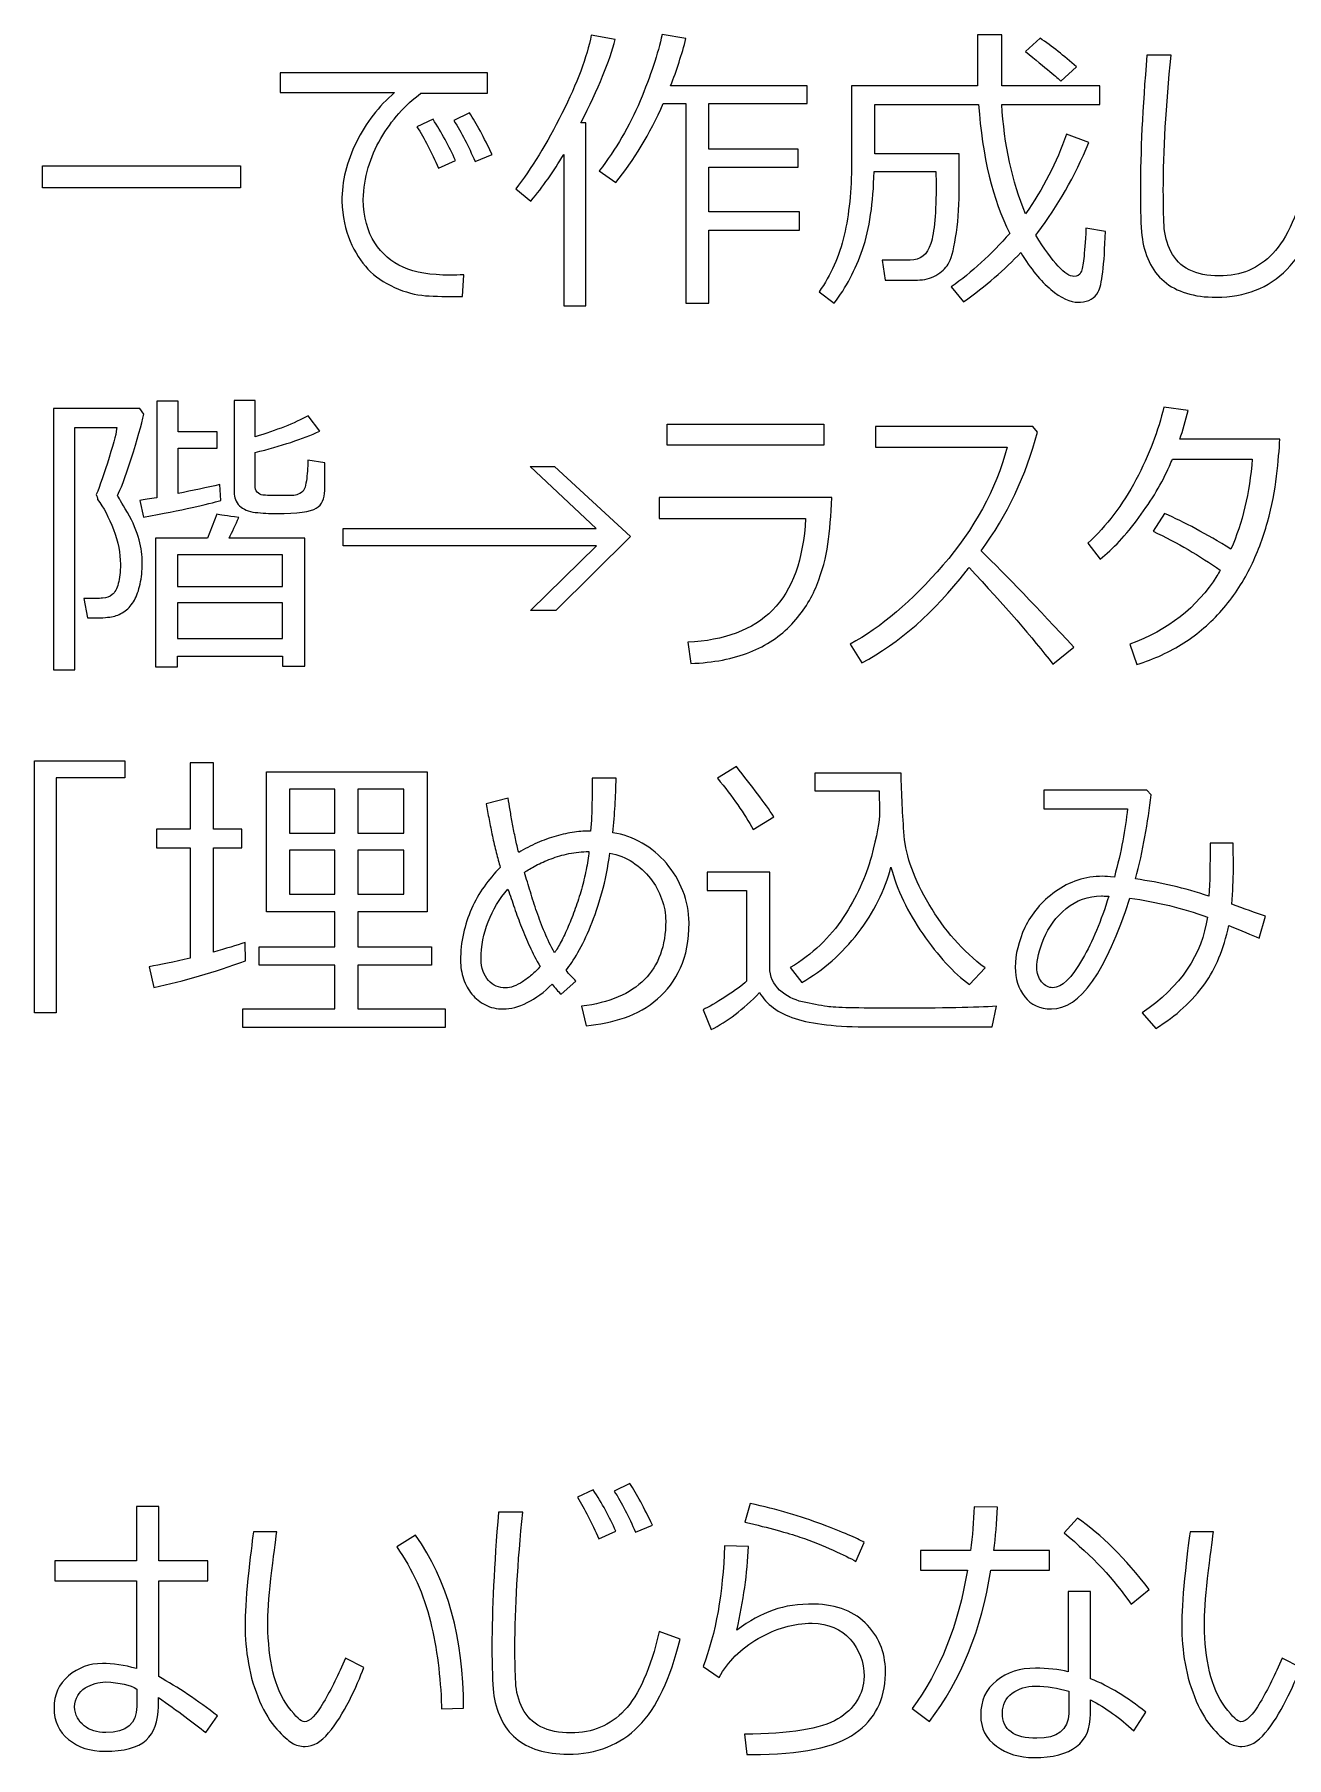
# Model space of a CAD drawing. Extents: x 0 to 812, y 0 to 300.
# Drawn here: x 640.78 to 661.41, y 183.82 to 212.21 of the extents above; entities that cross this region are included whole.
import ezdxf

# ---------------------------------------------------------------- set-up
doc = ezdxf.new("R2010")
doc.units = 0
doc.header["$MEASUREMENT"] = 0
doc.layers.add('TEMPLATE', color=216, linetype='CONTINUOUS', true_color=0x4c004c)

# ---------------------------------------------------------------- blocks, each defined once
blk = doc.blocks.new('block 3')
at = {"layer": 'TEMPLATE', "color": 252, "lineweight": 9, "true_color": 0x989898}
for points in [[(644.177, -90.319), (640.916, -90.319), (640.916, -89.958), (644.177, -89.958), (644.177, -90.319)], [(653.786, -94.556), (651.206, -94.556), (651.206, -94.214), (653.786, -94.214), (653.786, -94.556)], [(645.867, -96.214), (645.867, -95.928), (650.036, -95.928), (648.947, -94.91), (649.348, -94.91), (650.603, -96.065), (649.372, -97.283), (648.957, -97.283), (650.041, -96.214), (645.867, -96.214)], [(644.868, -96.888), (644.868, -96.363), (643.14, -96.363), (643.14, -96.888), (644.868, -96.888)], [(643.14, -97.74), (644.868, -97.74), (644.868, -97.156), (643.14, -97.156), (643.14, -97.74)], [(642.273, -100.039), (641.14, -100.039), (641.14, -103.908), (640.784, -103.908), (640.784, -99.758), (642.273, -99.758), (642.273, -100.039)], [(645.73, -103.842), (645.73, -103.122), (644.485, -103.122), (644.485, -102.822), (645.73, -102.822), (645.73, -102.246), (644.607, -102.246), (644.607, -99.941), (647.254, -99.941), (647.254, -102.246), (646.111, -102.246), (646.111, -102.822), (647.324, -102.822), (647.324, -103.122), (646.111, -103.122), (646.111, -103.842), (647.549, -103.842), (647.549, -104.152), (644.214, -104.152), (644.214, -103.842), (645.73, -103.842)], [(644.985, -100.949), (645.73, -100.949), (645.73, -100.227), (644.985, -100.227), (644.985, -100.949)], [(646.111, -100.949), (646.87, -100.949), (646.87, -100.227), (646.111, -100.227), (646.111, -100.949)], [(645.73, -101.23), (644.985, -101.23), (644.985, -101.955), (645.73, -101.955), (645.73, -101.23)], [(646.87, -101.23), (646.111, -101.23), (646.111, -101.955), (646.87, -101.955), (646.87, -101.23)]]:
    blk.add_lwpolyline(points, dxfattribs=at)
for points, knots in [([(649.502, -92.26), (649.502, -92.26), (649.502, -89.77), (649.502, -89.77), (649.338, -90.045), (649.158, -90.3), (648.963, -90.536), (648.963, -90.536), (648.711, -90.336), (648.711, -90.336), (648.97, -90.006), (649.224, -89.591), (649.474, -89.092), (649.724, -88.593), (649.885, -88.163), (649.957, -87.802), (649.957, -87.802), (650.35, -87.873), (650.35, -87.873), (650.261, -88.224), (650.074, -88.683), (649.786, -89.249), (649.786, -89.249), (649.869, -89.249), (649.869, -89.249), (649.869, -89.249), (649.869, -92.26), (649.869, -92.26), (649.869, -92.26), (649.502, -92.26), (649.502, -92.26)], [0, 0, 0, 0, 1, 1, 1, 2, 2, 2, 3, 3, 3, 4, 4, 4, 5, 5, 5, 6, 6, 6, 7, 7, 7, 8, 8, 8, 9, 9, 9, 10, 10, 10, 10]), ([(651.512, -92.218), (651.512, -92.218), (651.512, -88.93), (651.512, -88.93), (651.512, -88.93), (651.143, -88.93), (651.143, -88.93), (650.92, -89.433), (650.659, -89.866), (650.359, -90.229), (650.359, -90.229), (650.088, -90.036), (650.088, -90.036), (650.362, -89.686), (650.586, -89.303), (650.76, -88.888), (650.934, -88.473), (651.055, -88.108), (651.123, -87.792), (651.123, -87.792), (651.516, -87.858), (651.516, -87.858), (651.448, -88.12), (651.364, -88.38), (651.263, -88.639), (651.263, -88.639), (653.511, -88.639), (653.511, -88.639), (653.511, -88.639), (653.511, -88.93), (653.511, -88.93), (653.511, -88.93), (651.895, -88.93), (651.895, -88.93), (651.895, -88.93), (651.895, -89.684), (651.895, -89.684), (651.895, -89.684), (653.362, -89.684), (653.362, -89.684), (653.362, -89.684), (653.362, -89.98), (653.362, -89.98), (653.362, -89.98), (651.895, -89.98), (651.895, -89.98), (651.895, -89.98), (651.895, -90.714), (651.895, -90.714), (651.895, -90.714), (653.389, -90.714), (653.389, -90.714), (653.389, -90.714), (653.389, -91.015), (653.389, -91.015), (653.389, -91.015), (651.895, -91.015), (651.895, -91.015), (651.895, -91.015), (651.895, -92.218), (651.895, -92.218), (651.895, -92.218), (651.512, -92.218), (651.512, -92.218)], [0, 0, 0, 0, 1, 1, 1, 2, 2, 2, 3, 3, 3, 4, 4, 4, 5, 5, 5, 6, 6, 6, 7, 7, 7, 8, 8, 8, 9, 9, 9, 10, 10, 10, 11, 11, 11, 12, 12, 12, 13, 13, 13, 14, 14, 14, 15, 15, 15, 16, 16, 16, 17, 17, 17, 18, 18, 18, 19, 19, 19, 20, 20, 20, 21, 21, 21, 21]), ([(654.8, -91.837), (654.8, -91.837), (654.749, -91.51), (654.749, -91.51), (654.749, -91.51), (655.208, -91.51), (655.208, -91.51), (655.377, -91.51), (655.491, -91.419), (655.55, -91.237), (655.608, -91.055), (655.637, -90.725), (655.637, -90.248), (655.637, -90.248), (655.635, -90.05), (655.635, -90.05), (655.635, -90.05), (654.615, -90.05), (654.615, -90.05), (654.603, -90.568), (654.54, -90.995), (654.425, -91.332), (654.31, -91.669), (654.155, -91.964), (653.958, -92.218), (653.958, -92.218), (653.709, -92.03), (653.709, -92.03), (653.904, -91.757), (654.042, -91.447), (654.123, -91.1), (654.203, -90.753), (654.243, -90.36), (654.243, -89.919), (654.243, -89.919), (654.243, -88.639), (654.243, -88.639), (654.243, -88.639), (656.319, -88.639), (656.319, -88.639), (656.319, -88.639), (656.319, -87.797), (656.319, -87.797), (656.319, -87.797), (656.717, -87.797), (656.717, -87.797), (656.717, -87.797), (656.717, -88.639), (656.717, -88.639), (656.717, -88.639), (658.335, -88.639), (658.335, -88.639), (658.335, -88.639), (658.335, -88.944), (658.335, -88.944), (658.335, -88.944), (656.719, -88.944), (656.719, -88.944), (656.758, -89.608), (656.888, -90.21), (657.11, -90.749), (657.399, -90.337), (657.624, -89.899), (657.783, -89.435), (657.783, -89.435), (658.154, -89.572), (658.154, -89.572), (657.92, -90.13), (657.638, -90.625), (657.31, -91.056), (657.31, -91.056), (657.278, -91.098), (657.278, -91.098), (657.561, -91.552), (657.771, -91.779), (657.908, -91.779), (657.962, -91.779), (657.999, -91.756), (658.022, -91.709), (658.044, -91.663), (658.06, -91.588), (658.07, -91.485), (658.081, -91.381), (658.093, -91.215), (658.106, -90.985), (658.106, -90.985), (658.426, -91.037), (658.426, -91.037), (658.408, -91.597), (658.368, -91.929), (658.308, -92.033), (658.248, -92.137), (658.15, -92.194), (658.013, -92.204), (658.013, -92.204), (657.981, -92.204), (657.981, -92.204), (657.846, -92.204), (657.695, -92.134), (657.528, -91.995), (657.361, -91.856), (657.196, -91.653), (657.031, -91.386), (656.77, -91.666), (656.455, -91.935), (656.089, -92.194), (656.089, -92.194), (655.887, -91.95), (655.887, -91.95), (656.223, -91.711), (656.545, -91.417), (656.851, -91.069), (656.568, -90.517), (656.397, -89.809), (656.338, -88.944), (656.338, -88.944), (654.627, -88.944), (654.627, -88.944), (654.627, -88.944), (654.627, -89.76), (654.627, -89.76), (654.627, -89.76), (656.018, -89.76), (656.018, -89.76), (656.018, -89.76), (656.018, -90.39), (656.018, -90.39), (656.015, -90.666), (655.995, -90.915), (655.959, -91.137), (655.922, -91.358), (655.881, -91.505), (655.835, -91.576), (655.79, -91.648), (655.722, -91.709), (655.633, -91.761), (655.543, -91.812), (655.442, -91.837), (655.33, -91.837), (655.33, -91.837), (654.8, -91.837), (654.8, -91.837)], [0, 0, 0, 0, 1, 1, 1, 2, 2, 2, 3, 3, 3, 4, 4, 4, 5, 5, 5, 6, 6, 6, 7, 7, 7, 8, 8, 8, 9, 9, 9, 10, 10, 10, 11, 11, 11, 12, 12, 12, 13, 13, 13, 14, 14, 14, 15, 15, 15, 16, 16, 16, 17, 17, 17, 18, 18, 18, 19, 19, 19, 20, 20, 20, 21, 21, 21, 22, 22, 22, 23, 23, 23, 24, 24, 24, 25, 25, 25, 26, 26, 26, 27, 27, 27, 28, 28, 28, 29, 29, 29, 30, 30, 30, 31, 31, 31, 32, 32, 32, 33, 33, 33, 34, 34, 34, 35, 35, 35, 36, 36, 36, 37, 37, 37, 38, 38, 38, 39, 39, 39, 40, 40, 40, 41, 41, 41, 42, 42, 42, 43, 43, 43, 44, 44, 44, 45, 45, 45, 46, 46, 46, 47, 47, 47, 47]), ([(657.691, -88.561), (657.64, -88.509), (657.447, -88.346), (657.11, -88.073), (657.11, -88.073), (657.349, -87.853), (657.349, -87.853), (657.546, -87.985), (657.745, -88.143), (657.947, -88.327), (657.947, -88.327), (657.691, -88.561), (657.691, -88.561)], [0, 0, 0, 0, 1, 1, 1, 2, 2, 2, 3, 3, 3, 4, 4, 4, 4]), ([(662.1, -90.226), (661.945, -90.877), (661.717, -91.356), (661.416, -91.662), (661.115, -91.968), (660.728, -92.121), (660.254, -92.121), (660.069, -92.121), (659.904, -92.099), (659.761, -92.055), (659.618, -92.011), (659.495, -91.945), (659.392, -91.858), (659.29, -91.771), (659.207, -91.662), (659.146, -91.531), (659.084, -91.4), (659.044, -91.258), (659.027, -91.105), (659.01, -90.952), (659.002, -90.699), (659.002, -90.346), (659.002, -89.745), (659.037, -89.008), (659.109, -88.134), (659.109, -88.134), (659.509, -88.134), (659.509, -88.134), (659.423, -88.972), (659.38, -89.716), (659.38, -90.365), (659.38, -90.592), (659.384, -90.782), (659.392, -90.938), (659.4, -91.093), (659.438, -91.237), (659.506, -91.369), (659.573, -91.501), (659.674, -91.601), (659.807, -91.669), (659.941, -91.737), (660.106, -91.771), (660.303, -91.771), (660.656, -91.771), (660.95, -91.647), (661.185, -91.399), (661.42, -91.151), (661.611, -90.718), (661.758, -90.099), (661.758, -90.099), (662.1, -90.226), (662.1, -90.226)], [0, 0, 0, 0, 1, 1, 1, 2, 2, 2, 3, 3, 3, 4, 4, 4, 5, 5, 5, 6, 6, 6, 7, 7, 7, 8, 8, 8, 9, 9, 9, 10, 10, 10, 11, 11, 11, 12, 12, 12, 13, 13, 13, 14, 14, 14, 15, 15, 15, 16, 16, 16, 17, 17, 17, 17]), ([(648.245, -88.759), (648.245, -88.759), (647.151, -88.759), (647.151, -88.759), (646.888, -88.954), (646.666, -89.204), (646.488, -89.507), (646.31, -89.811), (646.214, -90.146), (646.199, -90.512), (646.207, -90.803), (646.271, -91.04), (646.39, -91.222), (646.508, -91.405), (646.664, -91.539), (646.858, -91.626), (647.052, -91.713), (647.308, -91.757), (647.627, -91.757), (647.702, -91.757), (647.779, -91.754), (647.857, -91.75), (647.857, -91.75), (647.837, -92.111), (647.837, -92.111), (647.837, -92.111), (647.827, -92.111), (647.827, -92.111), (647.585, -92.111), (647.383, -92.106), (647.223, -92.095), (647.063, -92.084), (646.894, -92.039), (646.717, -91.96), (646.539, -91.88), (646.393, -91.779), (646.277, -91.656), (646.161, -91.533), (646.064, -91.379), (645.983, -91.195), (645.902, -91.012), (645.857, -90.793), (645.848, -90.539), (645.848, -90.212), (645.927, -89.887), (646.086, -89.566), (646.244, -89.244), (646.455, -88.972), (646.717, -88.749), (646.717, -88.749), (644.834, -88.749), (644.834, -88.749), (644.834, -88.749), (644.834, -88.424), (644.834, -88.424), (644.834, -88.424), (648.245, -88.424), (648.245, -88.424), (648.245, -88.424), (648.245, -88.759), (648.245, -88.759)], [0, 0, 0, 0, 1, 1, 1, 2, 2, 2, 3, 3, 3, 4, 4, 4, 5, 5, 5, 6, 6, 6, 7, 7, 7, 8, 8, 8, 9, 9, 9, 10, 10, 10, 11, 11, 11, 12, 12, 12, 13, 13, 13, 14, 14, 14, 15, 15, 15, 16, 16, 16, 17, 17, 17, 18, 18, 18, 19, 19, 19, 20, 20, 20, 20]), ([(648.323, -89.77), (648.323, -89.77), (648.042, -89.884), (648.042, -89.884), (647.933, -89.632), (647.817, -89.407), (647.693, -89.208), (647.693, -89.208), (647.952, -89.084), (647.952, -89.084), (648.064, -89.258), (648.188, -89.486), (648.323, -89.77)], [0, 0, 0, 0, 1, 1, 1, 2, 2, 2, 3, 3, 3, 4, 4, 4, 4]), ([(647.72, -89.87), (647.72, -89.87), (647.439, -89.994), (647.439, -89.994), (647.322, -89.732), (647.204, -89.504), (647.085, -89.311), (647.085, -89.311), (647.349, -89.189), (647.349, -89.189), (647.491, -89.408), (647.614, -89.635), (647.72, -89.87)], [0, 0, 0, 0, 1, 1, 1, 2, 2, 2, 3, 3, 3, 4, 4, 4, 4]), ([(642.149, -95.389), (642.165, -95.408), (642.22, -95.501), (642.314, -95.666), (642.409, -95.831), (642.473, -95.981), (642.507, -96.116), (642.542, -96.251), (642.559, -96.376), (642.559, -96.49), (642.559, -96.49), (642.559, -96.509), (642.559, -96.509), (642.559, -96.628), (642.547, -96.74), (642.524, -96.845), (642.502, -96.95), (642.47, -97.039), (642.429, -97.111), (642.388, -97.184), (642.338, -97.243), (642.277, -97.288), (642.215, -97.334), (642.15, -97.364), (642.081, -97.38), (642.012, -97.395), (641.908, -97.403), (641.77, -97.403), (641.77, -97.403), (641.655, -97.403), (641.655, -97.403), (641.655, -97.403), (641.599, -97.086), (641.599, -97.086), (641.742, -97.086), (641.845, -97.083), (641.907, -97.079), (641.968, -97.075), (642.021, -97.055), (642.064, -97.02), (642.107, -96.984), (642.141, -96.924), (642.164, -96.839), (642.188, -96.754), (642.2, -96.648), (642.2, -96.519), (642.2, -96.34), (642.161, -96.15), (642.085, -95.948), (642.008, -95.746), (641.922, -95.582), (641.824, -95.455), (641.824, -95.455), (641.824, -95.45), (641.824, -95.45), (641.824, -95.445), (641.821, -95.432), (641.814, -95.411), (641.806, -95.39), (641.802, -95.376), (641.802, -95.372), (641.862, -95.228), (641.933, -95.024), (642.015, -94.759), (642.098, -94.494), (642.139, -94.329), (642.139, -94.266), (642.139, -94.266), (641.45, -94.266), (641.45, -94.266), (641.45, -94.266), (641.45, -98.26), (641.45, -98.26), (641.45, -98.26), (641.099, -98.26), (641.099, -98.26), (641.099, -98.26), (641.099, -93.951), (641.099, -93.951), (641.099, -93.951), (642.517, -93.951), (642.517, -93.951), (642.517, -93.951), (642.588, -94.046), (642.588, -94.046), (642.547, -94.222), (642.477, -94.467), (642.377, -94.783), (642.277, -95.099), (642.201, -95.301), (642.149, -95.389)], [0, 0, 0, 0, 1, 1, 1, 2, 2, 2, 3, 3, 3, 4, 4, 4, 5, 5, 5, 6, 6, 6, 7, 7, 7, 8, 8, 8, 9, 9, 9, 10, 10, 10, 11, 11, 11, 12, 12, 12, 13, 13, 13, 14, 14, 14, 15, 15, 15, 16, 16, 16, 17, 17, 17, 18, 18, 18, 19, 19, 19, 20, 20, 20, 21, 21, 21, 22, 22, 22, 23, 23, 23, 24, 24, 24, 25, 25, 25, 26, 26, 26, 27, 27, 27, 28, 28, 28, 29, 29, 29, 30, 30, 30, 30]), ([(642.578, -95.745), (642.578, -95.745), (642.517, -95.469), (642.517, -95.469), (642.59, -95.458), (642.684, -95.442), (642.798, -95.423), (642.798, -95.423), (642.798, -93.831), (642.798, -93.831), (642.798, -93.831), (643.149, -93.831), (643.149, -93.831), (643.149, -93.831), (643.149, -94.337), (643.149, -94.337), (643.149, -94.337), (643.792, -94.337), (643.792, -94.337), (643.792, -94.337), (643.792, -94.607), (643.792, -94.607), (643.792, -94.607), (643.149, -94.607), (643.149, -94.607), (643.149, -94.607), (643.149, -95.355), (643.149, -95.355), (643.392, -95.306), (643.621, -95.257), (643.838, -95.208), (643.838, -95.208), (643.853, -95.469), (643.853, -95.469), (643.649, -95.531), (643.224, -95.623), (642.578, -95.745)], [0, 0, 0, 0, 1, 1, 1, 2, 2, 2, 3, 3, 3, 4, 4, 4, 5, 5, 5, 6, 6, 6, 7, 7, 7, 8, 8, 8, 9, 9, 9, 10, 10, 10, 11, 11, 11, 12, 12, 12, 12]), ([(644.072, -93.821), (644.072, -93.821), (644.419, -93.821), (644.419, -93.821), (644.419, -93.821), (644.419, -94.42), (644.419, -94.42), (644.771, -94.314), (645.063, -94.198), (645.295, -94.073), (645.295, -94.073), (645.486, -94.327), (645.486, -94.327), (645.204, -94.455), (644.848, -94.573), (644.419, -94.678), (644.419, -94.678), (644.419, -95.22), (644.419, -95.22), (644.419, -95.268), (644.43, -95.304), (644.453, -95.331), (644.476, -95.358), (644.507, -95.375), (644.547, -95.38), (644.587, -95.386), (644.694, -95.389), (644.868, -95.389), (644.984, -95.389), (645.055, -95.386), (645.083, -95.381), (645.111, -95.376), (645.144, -95.362), (645.182, -95.339), (645.22, -95.315), (645.247, -95.251), (645.263, -95.147), (645.278, -95.043), (645.286, -94.929), (645.286, -94.805), (645.286, -94.805), (645.566, -94.847), (645.566, -94.847), (645.566, -94.847), (645.566, -95.306), (645.566, -95.306), (645.566, -95.439), (645.52, -95.536), (645.426, -95.595), (645.333, -95.654), (645.115, -95.684), (644.775, -95.684), (644.652, -95.684), (644.534, -95.678), (644.421, -95.665), (644.309, -95.652), (644.223, -95.615), (644.163, -95.556), (644.102, -95.496), (644.072, -95.422), (644.072, -95.333), (644.072, -95.333), (644.072, -93.821), (644.072, -93.821)], [0, 0, 0, 0, 1, 1, 1, 2, 2, 2, 3, 3, 3, 4, 4, 4, 5, 5, 5, 6, 6, 6, 7, 7, 7, 8, 8, 8, 9, 9, 9, 10, 10, 10, 11, 11, 11, 12, 12, 12, 13, 13, 13, 14, 14, 14, 15, 15, 15, 16, 16, 16, 17, 17, 17, 18, 18, 18, 19, 19, 19, 20, 20, 20, 21, 21, 21, 21]), ([(659.79, -93.985), (659.748, -94.153), (659.701, -94.311), (659.651, -94.461), (659.651, -94.461), (661.299, -94.461), (661.299, -94.461), (661.291, -94.625), (661.273, -94.828), (661.246, -95.069), (661.219, -95.31), (661.169, -95.562), (661.096, -95.827), (661.023, -96.091), (660.925, -96.347), (660.803, -96.592), (660.681, -96.838), (660.528, -97.066), (660.344, -97.276), (660.16, -97.486), (659.952, -97.665), (659.72, -97.814), (659.488, -97.963), (659.23, -98.082), (658.945, -98.17), (658.945, -98.17), (658.828, -97.835), (658.828, -97.835), (659.456, -97.609), (659.935, -97.234), (660.264, -96.71), (660.282, -96.679), (660.299, -96.649), (660.317, -96.619), (659.982, -96.38), (659.613, -96.165), (659.211, -95.975), (659.211, -95.975), (659.402, -95.684), (659.402, -95.684), (659.722, -95.824), (660.086, -96.019), (660.493, -96.27), (660.684, -95.839), (660.801, -95.344), (660.845, -94.786), (660.845, -94.786), (659.531, -94.786), (659.531, -94.786), (659.513, -94.826), (659.496, -94.866), (659.48, -94.905), (659.36, -95.177), (659.192, -95.459), (658.978, -95.75), (658.764, -96.041), (658.551, -96.27), (658.337, -96.436), (658.337, -96.436), (658.137, -96.17), (658.137, -96.17), (658.445, -95.89), (658.708, -95.543), (658.928, -95.129), (659.148, -94.714), (659.301, -94.315), (659.387, -93.931), (659.387, -93.931), (659.79, -93.985), (659.79, -93.985)], [0, 0, 0, 0, 1, 1, 1, 2, 2, 2, 3, 3, 3, 4, 4, 4, 5, 5, 5, 6, 6, 6, 7, 7, 7, 8, 8, 8, 9, 9, 9, 10, 10, 10, 11, 11, 11, 12, 12, 12, 13, 13, 13, 14, 14, 14, 15, 15, 15, 16, 16, 16, 17, 17, 17, 18, 18, 18, 19, 19, 19, 20, 20, 20, 21, 21, 21, 22, 22, 22, 23, 23, 23, 23]), ([(654.414, -98.145), (654.414, -98.145), (654.221, -97.835), (654.221, -97.835), (654.727, -97.561), (655.237, -97.128), (655.75, -96.535), (656.264, -95.942), (656.617, -95.294), (656.809, -94.59), (656.809, -94.59), (654.641, -94.59), (654.641, -94.59), (654.641, -94.59), (654.641, -94.251), (654.641, -94.251), (654.641, -94.251), (657.231, -94.251), (657.231, -94.251), (657.231, -94.251), (657.307, -94.341), (657.307, -94.341), (657.12, -95.058), (656.811, -95.71), (656.379, -96.299), (656.797, -96.708), (657.307, -97.237), (657.907, -97.886), (657.907, -97.886), (657.561, -98.165), (657.561, -98.165), (657.229, -97.733), (656.768, -97.203), (656.179, -96.573), (656.163, -96.594), (656.146, -96.615), (656.13, -96.636), (655.603, -97.312), (655.031, -97.815), (654.414, -98.145)], [0, 0, 0, 0, 1, 1, 1, 2, 2, 2, 3, 3, 3, 4, 4, 4, 5, 5, 5, 6, 6, 6, 7, 7, 7, 8, 8, 8, 9, 9, 9, 10, 10, 10, 11, 11, 11, 12, 12, 12, 13, 13, 13, 13]), ([(653.918, -95.421), (653.905, -95.713), (653.884, -95.969), (653.854, -96.188), (653.823, -96.407), (653.763, -96.632), (653.672, -96.863), (653.58, -97.094), (653.443, -97.309), (653.258, -97.507), (653.073, -97.704), (652.843, -97.858), (652.568, -97.968), (652.293, -98.078), (651.968, -98.14), (651.594, -98.155), (651.594, -98.155), (651.545, -97.801), (651.545, -97.801), (652.147, -97.78), (652.613, -97.604), (652.942, -97.275), (653.27, -96.945), (653.452, -96.442), (653.486, -95.765), (653.486, -95.765), (651.077, -95.765), (651.077, -95.765), (651.077, -95.765), (651.077, -95.421), (651.077, -95.421), (651.077, -95.421), (653.918, -95.421), (653.918, -95.421)], [0, 0, 0, 0, 1, 1, 1, 2, 2, 2, 3, 3, 3, 4, 4, 4, 5, 5, 5, 6, 6, 6, 7, 7, 7, 8, 8, 8, 9, 9, 9, 10, 10, 10, 11, 11, 11, 11]), ([(644.868, -98.035), (644.868, -98.035), (643.14, -98.035), (643.14, -98.035), (643.14, -98.035), (643.14, -98.208), (643.14, -98.208), (643.14, -98.208), (642.776, -98.208), (642.776, -98.208), (642.776, -98.208), (642.776, -96.092), (642.776, -96.092), (642.776, -96.092), (643.633, -96.092), (643.633, -96.092), (643.633, -96.092), (643.787, -95.694), (643.787, -95.694), (643.834, -95.704), (643.954, -95.722), (644.148, -95.75), (644.097, -95.87), (644.044, -95.984), (643.989, -96.092), (643.989, -96.092), (645.239, -96.092), (645.239, -96.092), (645.239, -96.092), (645.239, -98.199), (645.239, -98.199), (645.239, -98.199), (644.868, -98.199), (644.868, -98.199), (644.868, -98.199), (644.868, -98.035), (644.868, -98.035)], [0, 0, 0, 0, 1, 1, 1, 2, 2, 2, 3, 3, 3, 4, 4, 4, 5, 5, 5, 6, 6, 6, 7, 7, 7, 8, 8, 8, 9, 9, 9, 10, 10, 10, 11, 11, 11, 12, 12, 12, 12]), ([(642.751, -103.491), (642.751, -103.491), (642.673, -103.149), (642.673, -103.149), (642.854, -103.12), (643.079, -103.072), (643.347, -103.007), (643.347, -103.007), (643.347, -101.191), (643.347, -101.191), (643.347, -101.191), (642.796, -101.191), (642.796, -101.191), (642.796, -101.191), (642.796, -100.883), (642.796, -100.883), (642.796, -100.883), (643.347, -100.883), (643.347, -100.883), (643.347, -100.883), (643.347, -99.792), (643.347, -99.792), (643.347, -99.792), (643.731, -99.792), (643.731, -99.792), (643.731, -99.792), (643.731, -100.883), (643.731, -100.883), (643.731, -100.883), (644.199, -100.883), (644.199, -100.883), (644.199, -100.883), (644.199, -101.191), (644.199, -101.191), (644.199, -101.191), (643.731, -101.191), (643.731, -101.191), (643.731, -101.191), (643.731, -102.907), (643.731, -102.907), (643.937, -102.85), (644.112, -102.798), (644.255, -102.751), (644.255, -102.751), (644.26, -103.051), (644.26, -103.051), (643.751, -103.238), (643.248, -103.385), (642.751, -103.491)], [0, 0, 0, 0, 1, 1, 1, 2, 2, 2, 3, 3, 3, 4, 4, 4, 5, 5, 5, 6, 6, 6, 7, 7, 7, 8, 8, 8, 9, 9, 9, 10, 10, 10, 11, 11, 11, 12, 12, 12, 13, 13, 13, 14, 14, 14, 15, 15, 15, 16, 16, 16, 16]), ([(652.622, -100.888), (652.48, -100.631), (652.285, -100.35), (652.036, -100.046), (652.036, -100.046), (652.346, -99.853), (652.346, -99.853), (652.608, -100.177), (652.814, -100.452), (652.964, -100.678), (652.964, -100.678), (652.622, -100.888), (652.622, -100.888)], [0, 0, 0, 0, 1, 1, 1, 2, 2, 2, 3, 3, 3, 4, 4, 4, 4]), ([(649.46, -103.603), (649.433, -103.579), (649.407, -103.552), (649.383, -103.523), (649.36, -103.493), (649.336, -103.464), (649.311, -103.435), (649.18, -103.568), (649.043, -103.67), (648.901, -103.74), (648.76, -103.81), (648.628, -103.845), (648.506, -103.845), (648.397, -103.845), (648.299, -103.823), (648.212, -103.779), (648.124, -103.735), (648.051, -103.676), (647.991, -103.603), (647.93, -103.53), (647.884, -103.445), (647.852, -103.349), (647.819, -103.253), (647.803, -103.153), (647.803, -103.049), (647.803, -102.894), (647.818, -102.746), (647.85, -102.603), (647.882, -102.461), (647.926, -102.325), (647.983, -102.196), (648.04, -102.066), (648.109, -101.945), (648.19, -101.831), (648.27, -101.717), (648.359, -101.611), (648.457, -101.513), (648.434, -101.437), (648.412, -101.355), (648.39, -101.267), (648.368, -101.179), (648.347, -101.089), (648.328, -100.997), (648.308, -100.905), (648.29, -100.814), (648.273, -100.723), (648.255, -100.633), (648.241, -100.547), (648.227, -100.466), (648.227, -100.466), (648.589, -100.371), (648.589, -100.371), (648.597, -100.429), (648.607, -100.495), (648.619, -100.57), (648.632, -100.644), (648.645, -100.72), (648.659, -100.799), (648.674, -100.878), (648.69, -100.958), (648.707, -101.038), (648.724, -101.119), (648.742, -101.196), (648.762, -101.269), (648.858, -101.209), (648.958, -101.156), (649.064, -101.11), (649.169, -101.065), (649.273, -101.027), (649.377, -100.998), (649.481, -100.969), (649.582, -100.947), (649.679, -100.933), (649.776, -100.92), (649.864, -100.913), (649.944, -100.915), (649.958, -100.752), (649.967, -100.597), (649.968, -100.449), (649.97, -100.301), (649.971, -100.166), (649.971, -100.046), (649.971, -100.046), (650.366, -100.041), (650.366, -100.041), (650.363, -100.201), (650.357, -100.352), (650.348, -100.495), (650.339, -100.638), (650.327, -100.788), (650.312, -100.944), (650.482, -100.967), (650.642, -101.023), (650.793, -101.112), (650.945, -101.2), (651.078, -101.312), (651.193, -101.446), (651.307, -101.58), (651.398, -101.732), (651.466, -101.9), (651.533, -102.069), (651.567, -102.243), (651.567, -102.424), (651.567, -102.714), (651.52, -102.962), (651.426, -103.169), (651.331, -103.375), (651.205, -103.546), (651.047, -103.681), (650.889, -103.816), (650.709, -103.919), (650.505, -103.99), (650.302, -104.061), (650.09, -104.104), (649.87, -104.121), (649.87, -104.121), (649.797, -103.801), (649.797, -103.801), (650.255, -103.742), (650.6, -103.596), (650.832, -103.361), (651.065, -103.127), (651.182, -102.806), (651.182, -102.397), (651.182, -102.275), (651.16, -102.153), (651.115, -102.031), (651.072, -101.909), (651.01, -101.796), (650.93, -101.694), (650.85, -101.591), (650.753, -101.503), (650.64, -101.429), (650.526, -101.355), (650.4, -101.305), (650.261, -101.279), (650.232, -101.51), (650.189, -101.727), (650.132, -101.93), (650.075, -102.132), (650.012, -102.316), (649.945, -102.481), (649.877, -102.646), (649.808, -102.79), (649.737, -102.913), (649.667, -103.036), (649.602, -103.134), (649.543, -103.205), (649.565, -103.239), (649.59, -103.271), (649.619, -103.299), (649.648, -103.328), (649.677, -103.357), (649.704, -103.388), (649.704, -103.388), (649.46, -103.603), (649.46, -103.603)], [0, 0, 0, 0, 1, 1, 1, 2, 2, 2, 3, 3, 3, 4, 4, 4, 5, 5, 5, 6, 6, 6, 7, 7, 7, 8, 8, 8, 9, 9, 9, 10, 10, 10, 11, 11, 11, 12, 12, 12, 13, 13, 13, 14, 14, 14, 15, 15, 15, 16, 16, 16, 17, 17, 17, 18, 18, 18, 19, 19, 19, 20, 20, 20, 21, 21, 21, 22, 22, 22, 23, 23, 23, 24, 24, 24, 25, 25, 25, 26, 26, 26, 27, 27, 27, 28, 28, 28, 29, 29, 29, 30, 30, 30, 31, 31, 31, 32, 32, 32, 33, 33, 33, 34, 34, 34, 35, 35, 35, 36, 36, 36, 37, 37, 37, 38, 38, 38, 39, 39, 39, 40, 40, 40, 41, 41, 41, 42, 42, 42, 43, 43, 43, 44, 44, 44, 45, 45, 45, 46, 46, 46, 47, 47, 47, 48, 48, 48, 49, 49, 49, 50, 50, 50, 51, 51, 51, 52, 52, 52, 52]), ([(654.893, -101.508), (654.795, -101.889), (654.615, -102.25), (654.352, -102.592), (654.089, -102.934), (653.779, -103.206), (653.423, -103.408), (653.423, -103.408), (653.235, -103.164), (653.235, -103.164), (653.599, -102.944), (653.891, -102.668), (654.108, -102.337), (654.325, -102.006), (654.479, -101.671), (654.57, -101.334), (654.662, -100.996), (654.707, -100.75), (654.707, -100.595), (654.707, -100.595), (654.697, -100.251), (654.697, -100.251), (654.697, -100.251), (653.638, -100.251), (653.638, -100.251), (653.638, -100.251), (653.638, -99.96), (653.638, -99.96), (653.638, -99.96), (655.061, -99.96), (655.061, -99.96), (655.067, -100.306), (655.085, -100.649), (655.112, -100.992), (655.14, -101.335), (655.277, -101.713), (655.523, -102.127), (655.77, -102.542), (656.077, -102.889), (656.443, -103.169), (656.443, -103.169), (656.187, -103.444), (656.187, -103.444), (655.924, -103.249), (655.668, -102.97), (655.417, -102.608), (655.167, -102.246), (654.992, -101.879), (654.893, -101.508)], [0, 0, 0, 0, 1, 1, 1, 2, 2, 2, 3, 3, 3, 4, 4, 4, 5, 5, 5, 6, 6, 6, 7, 7, 7, 8, 8, 8, 9, 9, 9, 10, 10, 10, 11, 11, 11, 12, 12, 12, 13, 13, 13, 14, 14, 14, 15, 15, 15, 16, 16, 16, 16]), ([(661.062, -102.319), (661.062, -102.319), (660.957, -102.68), (660.957, -102.68), (660.83, -102.625), (660.664, -102.556), (660.459, -102.473), (660.374, -102.86), (660.242, -103.179), (660.063, -103.43), (659.86, -103.715), (659.591, -103.96), (659.258, -104.165), (659.258, -104.165), (659.033, -103.911), (659.033, -103.911), (659.664, -103.474), (660.022, -102.948), (660.105, -102.331), (659.696, -102.185), (659.271, -102.08), (658.83, -102.019), (658.438, -103.236), (658.007, -103.845), (657.536, -103.845), (657.348, -103.845), (657.201, -103.778), (657.097, -103.643), (656.993, -103.509), (656.941, -103.347), (656.941, -103.156), (656.941, -102.948), (656.994, -102.73), (657.1, -102.503), (657.205, -102.276), (657.373, -102.079), (657.602, -101.912), (657.832, -101.746), (658.092, -101.661), (658.384, -101.66), (658.419, -101.66), (658.483, -101.664), (658.574, -101.672), (658.686, -101.254), (658.758, -100.879), (658.789, -100.549), (658.789, -100.549), (657.414, -100.549), (657.414, -100.549), (657.414, -100.549), (657.414, -100.239), (657.414, -100.239), (657.414, -100.239), (659.111, -100.239), (659.111, -100.239), (659.111, -100.239), (659.177, -100.319), (659.177, -100.319), (659.128, -100.775), (659.044, -101.237), (658.923, -101.704), (659.33, -101.759), (659.733, -101.854), (660.132, -101.989), (660.145, -101.76), (660.151, -101.468), (660.151, -101.115), (660.151, -101.115), (660.532, -101.115), (660.532, -101.115), (660.532, -101.115), (660.534, -101.54), (660.534, -101.54), (660.534, -101.716), (660.525, -101.91), (660.507, -102.121), (660.711, -102.193), (660.896, -102.259), (661.062, -102.319)], [0, 0, 0, 0, 1, 1, 1, 2, 2, 2, 3, 3, 3, 4, 4, 4, 5, 5, 5, 6, 6, 6, 7, 7, 7, 8, 8, 8, 9, 9, 9, 10, 10, 10, 11, 11, 11, 12, 12, 12, 13, 13, 13, 14, 14, 14, 15, 15, 15, 16, 16, 16, 17, 17, 17, 18, 18, 18, 19, 19, 19, 20, 20, 20, 21, 21, 21, 22, 22, 22, 23, 23, 23, 24, 24, 24, 25, 25, 25, 26, 26, 26, 26]), ([(648.855, -101.596), (648.888, -101.699), (648.92, -101.805), (648.953, -101.914), (648.985, -102.023), (649.021, -102.134), (649.06, -102.247), (649.099, -102.36), (649.142, -102.473), (649.189, -102.586), (649.237, -102.699), (649.29, -102.81), (649.351, -102.919), (649.385, -102.871), (649.421, -102.809), (649.46, -102.735), (649.499, -102.661), (649.538, -102.578), (649.578, -102.486), (649.617, -102.394), (649.655, -102.296), (649.692, -102.192), (649.73, -102.088), (649.764, -101.982), (649.794, -101.876), (649.824, -101.769), (649.85, -101.663), (649.872, -101.556), (649.894, -101.449), (649.909, -101.348), (649.917, -101.252), (649.803, -101.254), (649.693, -101.265), (649.589, -101.287), (649.484, -101.309), (649.385, -101.337), (649.293, -101.372), (649.201, -101.406), (649.118, -101.443), (649.044, -101.483), (648.97, -101.523), (648.907, -101.56), (648.855, -101.596)], [0, 0, 0, 0, 1, 1, 1, 2, 2, 2, 3, 3, 3, 4, 4, 4, 5, 5, 5, 6, 6, 6, 7, 7, 7, 8, 8, 8, 9, 9, 9, 10, 10, 10, 11, 11, 11, 12, 12, 12, 13, 13, 13, 14, 14, 14, 14]), ([(656.56, -104.138), (656.036, -104.139), (655.365, -104.14), (654.548, -104.14), (654.005, -104.14), (653.593, -104.095), (653.314, -104.003), (653.035, -103.912), (652.84, -103.77), (652.729, -103.576), (652.459, -103.853), (652.192, -104.055), (651.929, -104.184), (651.929, -104.184), (651.797, -103.857), (651.797, -103.857), (651.888, -103.816), (652.013, -103.744), (652.172, -103.641), (652.33, -103.538), (652.445, -103.453), (652.515, -103.388), (652.515, -103.388), (652.515, -101.894), (652.515, -101.894), (652.515, -101.894), (651.868, -101.894), (651.868, -101.894), (651.868, -101.894), (651.868, -101.591), (651.868, -101.591), (651.868, -101.591), (652.898, -101.591), (652.898, -101.591), (652.898, -101.591), (652.898, -103.159), (652.898, -103.159), (652.898, -103.312), (652.952, -103.437), (653.059, -103.534), (653.166, -103.63), (653.292, -103.695), (653.437, -103.729), (653.582, -103.762), (653.718, -103.788), (653.845, -103.806), (653.972, -103.824), (654.341, -103.833), (654.951, -103.833), (655.739, -103.833), (656.299, -103.822), (656.631, -103.801), (656.631, -103.801), (656.56, -104.138), (656.56, -104.138)], [0, 0, 0, 0, 1, 1, 1, 2, 2, 2, 3, 3, 3, 4, 4, 4, 5, 5, 5, 6, 6, 6, 7, 7, 7, 8, 8, 8, 9, 9, 9, 10, 10, 10, 11, 11, 11, 12, 12, 12, 13, 13, 13, 14, 14, 14, 15, 15, 15, 16, 16, 16, 17, 17, 17, 18, 18, 18, 18]), ([(648.142, -103.022), (648.142, -103.098), (648.153, -103.166), (648.175, -103.226), (648.197, -103.285), (648.227, -103.335), (648.264, -103.376), (648.302, -103.417), (648.344, -103.448), (648.392, -103.469), (648.44, -103.49), (648.491, -103.5), (648.545, -103.5), (648.585, -103.5), (648.63, -103.491), (648.678, -103.472), (648.726, -103.454), (648.775, -103.428), (648.826, -103.396), (648.876, -103.363), (648.926, -103.326), (648.976, -103.283), (649.025, -103.241), (649.072, -103.195), (649.116, -103.147), (649.049, -103.034), (648.991, -102.924), (648.942, -102.817), (648.892, -102.709), (648.847, -102.603), (648.806, -102.497), (648.765, -102.391), (648.727, -102.286), (648.691, -102.182), (648.655, -102.078), (648.619, -101.974), (648.582, -101.87), (648.443, -102.032), (648.335, -102.212), (648.258, -102.408), (648.181, -102.604), (648.142, -102.809), (648.142, -103.022)], [0, 0, 0, 0, 1, 1, 1, 2, 2, 2, 3, 3, 3, 4, 4, 4, 5, 5, 5, 6, 6, 6, 7, 7, 7, 8, 8, 8, 9, 9, 9, 10, 10, 10, 11, 11, 11, 12, 12, 12, 13, 13, 13, 14, 14, 14, 14]), ([(658.362, -101.984), (658.14, -101.984), (657.946, -102.053), (657.779, -102.191), (657.613, -102.328), (657.49, -102.493), (657.413, -102.685), (657.336, -102.877), (657.297, -103.037), (657.297, -103.166), (657.297, -103.256), (657.323, -103.333), (657.374, -103.398), (657.426, -103.463), (657.488, -103.496), (657.561, -103.496), (657.706, -103.496), (657.869, -103.337), (658.051, -103.02), (658.213, -102.738), (658.356, -102.395), (658.481, -101.989), (658.421, -101.986), (658.381, -101.984), (658.362, -101.984)], [0, 0, 0, 0, 1, 1, 1, 2, 2, 2, 3, 3, 3, 4, 4, 4, 5, 5, 5, 6, 6, 6, 7, 7, 7, 8, 8, 8, 8])]:
    blk.add_open_spline(points, degree=3, knots=knots, dxfattribs=at)
at = {"layer": 'TEMPLATE', "color": 214, "lineweight": 9, "true_color": 0x7f007f}
for points, knots in [([(650.361, -112.449), (650.361, -112.449), (650.081, -112.573), (650.081, -112.573), (649.963, -112.311), (649.845, -112.084), (649.727, -111.89), (649.727, -111.89), (649.99, -111.768), (649.99, -111.768), (650.132, -111.987), (650.256, -112.215), (650.361, -112.449)], [0, 0, 0, 0, 1, 1, 1, 2, 2, 2, 3, 3, 3, 4, 4, 4, 4]), ([(650.965, -112.349), (650.965, -112.349), (650.684, -112.464), (650.684, -112.464), (650.575, -112.211), (650.458, -111.986), (650.334, -111.787), (650.334, -111.787), (650.593, -111.663), (650.593, -111.663), (650.705, -111.837), (650.829, -112.066), (650.965, -112.349)], [0, 0, 0, 0, 1, 1, 1, 2, 2, 2, 3, 3, 3, 4, 4, 4, 4]), ([(643.801, -115.491), (643.801, -115.491), (643.606, -115.767), (643.606, -115.767), (643.406, -115.606), (643.145, -115.412), (642.825, -115.186), (642.825, -115.186), (642.825, -115.335), (642.825, -115.335), (642.825, -115.582), (642.757, -115.767), (642.622, -115.89), (642.487, -116.013), (642.26, -116.074), (641.941, -116.074), (641.705, -116.074), (641.507, -116.01), (641.346, -115.881), (641.186, -115.753), (641.106, -115.58), (641.106, -115.364), (641.106, -115.143), (641.185, -114.965), (641.344, -114.831), (641.503, -114.696), (641.689, -114.628), (641.902, -114.627), (642.073, -114.628), (642.261, -114.656), (642.466, -114.71), (642.466, -114.71), (642.466, -113.267), (642.466, -113.267), (642.466, -113.267), (641.121, -113.267), (641.121, -113.267), (641.121, -113.267), (641.121, -112.937), (641.121, -112.937), (641.121, -112.937), (642.466, -112.937), (642.466, -112.937), (642.466, -112.937), (642.466, -112.041), (642.466, -112.041), (642.466, -112.041), (642.83, -112.041), (642.83, -112.041), (642.83, -112.041), (642.83, -112.937), (642.83, -112.937), (642.83, -112.937), (643.642, -112.937), (643.642, -112.937), (643.642, -112.937), (643.642, -113.267), (643.642, -113.267), (643.642, -113.267), (642.83, -113.267), (642.83, -113.267), (642.83, -113.267), (642.83, -114.844), (642.83, -114.844), (643.147, -115.018), (643.471, -115.234), (643.801, -115.491)], [0, 0, 0, 0, 1, 1, 1, 2, 2, 2, 3, 3, 3, 4, 4, 4, 5, 5, 5, 6, 6, 6, 7, 7, 7, 8, 8, 8, 9, 9, 9, 10, 10, 10, 11, 11, 11, 12, 12, 12, 13, 13, 13, 14, 14, 14, 15, 15, 15, 16, 16, 16, 17, 17, 17, 18, 18, 18, 19, 19, 19, 20, 20, 20, 21, 21, 21, 22, 22, 22, 22]), ([(654.451, -112.634), (654.451, -112.634), (654.314, -112.945), (654.314, -112.945), (654.228, -112.896), (654.103, -112.834), (653.939, -112.76), (653.776, -112.686), (653.594, -112.614), (653.394, -112.545), (653.193, -112.476), (652.891, -112.394), (652.488, -112.3), (652.488, -112.3), (652.576, -111.99), (652.576, -111.99), (653.017, -112.089), (653.41, -112.204), (653.755, -112.334), (654.1, -112.464), (654.332, -112.565), (654.451, -112.634)], [0, 0, 0, 0, 1, 1, 1, 2, 2, 2, 3, 3, 3, 4, 4, 4, 5, 5, 5, 6, 6, 6, 7, 7, 7, 7]), ([(656.648, -112.051), (656.637, -112.306), (656.616, -112.545), (656.587, -112.766), (656.587, -112.766), (657.503, -112.766), (657.503, -112.766), (657.503, -112.766), (657.503, -113.091), (657.503, -113.091), (657.503, -113.091), (656.538, -113.091), (656.538, -113.091), (656.387, -114.067), (656.05, -114.898), (655.528, -115.581), (655.528, -115.581), (655.242, -115.371), (655.242, -115.371), (655.704, -114.746), (656.007, -113.986), (656.153, -113.091), (656.153, -113.091), (655.378, -113.091), (655.378, -113.091), (655.378, -113.091), (655.378, -112.766), (655.378, -112.766), (655.378, -112.766), (656.204, -112.766), (656.204, -112.766), (656.236, -112.529), (656.256, -112.289), (656.262, -112.046), (656.262, -112.046), (656.648, -112.051), (656.648, -112.051)], [0, 0, 0, 0, 1, 1, 1, 2, 2, 2, 3, 3, 3, 4, 4, 4, 5, 5, 5, 6, 6, 6, 7, 7, 7, 8, 8, 8, 9, 9, 9, 10, 10, 10, 11, 11, 11, 12, 12, 12, 12]), ([(651.419, -114.226), (651.264, -114.877), (651.036, -115.356), (650.735, -115.662), (650.434, -115.968), (650.046, -116.121), (649.573, -116.121), (649.387, -116.121), (649.223, -116.099), (649.08, -116.055), (648.936, -116.011), (648.813, -115.945), (648.711, -115.858), (648.608, -115.771), (648.526, -115.662), (648.464, -115.531), (648.402, -115.4), (648.363, -115.258), (648.346, -115.105), (648.329, -114.952), (648.32, -114.699), (648.32, -114.346), (648.32, -113.745), (648.356, -113.008), (648.428, -112.134), (648.428, -112.134), (648.828, -112.134), (648.828, -112.134), (648.742, -112.972), (648.699, -113.716), (648.699, -114.365), (648.699, -114.592), (648.703, -114.782), (648.711, -114.938), (648.719, -115.093), (648.757, -115.237), (648.824, -115.369), (648.892, -115.501), (648.993, -115.601), (649.126, -115.669), (649.26, -115.737), (649.425, -115.772), (649.622, -115.772), (649.975, -115.772), (650.269, -115.648), (650.504, -115.399), (650.739, -115.151), (650.93, -114.718), (651.077, -114.099), (651.077, -114.099), (651.419, -114.226), (651.419, -114.226)], [0, 0, 0, 0, 1, 1, 1, 2, 2, 2, 3, 3, 3, 4, 4, 4, 5, 5, 5, 6, 6, 6, 7, 7, 7, 8, 8, 8, 9, 9, 9, 10, 10, 10, 11, 11, 11, 12, 12, 12, 13, 13, 13, 14, 14, 14, 15, 15, 15, 16, 16, 16, 17, 17, 17, 17]), ([(659.148, -113.411), (659.148, -113.411), (658.848, -113.65), (658.848, -113.65), (658.579, -113.251), (658.211, -112.86), (657.744, -112.476), (657.744, -112.476), (657.964, -112.234), (657.964, -112.234), (658.356, -112.501), (658.751, -112.893), (659.148, -113.411)], [0, 0, 0, 0, 1, 1, 1, 2, 2, 2, 3, 3, 3, 4, 4, 4, 4]), ([(646.209, -114.695), (646.153, -114.85), (646.074, -115.03), (645.971, -115.237), (645.867, -115.444), (645.753, -115.622), (645.629, -115.77), (645.504, -115.919), (645.375, -115.994), (645.242, -115.994), (645.16, -115.994), (645.088, -115.974), (645.025, -115.935), (644.961, -115.896), (644.878, -115.821), (644.775, -115.708), (644.673, -115.596), (644.579, -115.442), (644.493, -115.246), (644.408, -115.049), (644.347, -114.844), (644.309, -114.629), (644.272, -114.414), (644.253, -114.205), (644.253, -114.002), (644.253, -113.819), (644.268, -113.561), (644.299, -113.228), (644.338, -112.878), (644.369, -112.622), (644.39, -112.461), (644.39, -112.461), (644.775, -112.461), (644.775, -112.461), (644.756, -112.608), (644.723, -112.863), (644.678, -113.228), (644.643, -113.553), (644.627, -113.81), (644.627, -113.999), (644.631, -114.282), (644.66, -114.537), (644.712, -114.763), (644.764, -114.99), (644.85, -115.184), (644.971, -115.346), (645.091, -115.508), (645.177, -115.588), (645.23, -115.588), (645.314, -115.588), (645.42, -115.481), (645.547, -115.265), (645.674, -115.049), (645.794, -114.807), (645.908, -114.539), (645.908, -114.539), (646.209, -114.695), (646.209, -114.695)], [0, 0, 0, 0, 1, 1, 1, 2, 2, 2, 3, 3, 3, 4, 4, 4, 5, 5, 5, 6, 6, 6, 7, 7, 7, 8, 8, 8, 9, 9, 9, 10, 10, 10, 11, 11, 11, 12, 12, 12, 13, 13, 13, 14, 14, 14, 15, 15, 15, 16, 16, 16, 17, 17, 17, 18, 18, 18, 19, 19, 19, 19]), ([(647.854, -115.364), (647.854, -115.364), (647.488, -115.376), (647.488, -115.376), (647.488, -115.376), (647.488, -115.332), (647.488, -115.332), (647.475, -114.847), (647.414, -114.382), (647.306, -113.936), (647.198, -113.49), (647.012, -113.08), (646.751, -112.705), (646.751, -112.705), (647.061, -112.515), (647.061, -112.515), (647.589, -113.254), (647.854, -114.204), (647.854, -115.364)], [0, 0, 0, 0, 1, 1, 1, 2, 2, 2, 3, 3, 3, 4, 4, 4, 5, 5, 5, 6, 6, 6, 6]), ([(661.638, -114.695), (661.583, -114.85), (661.504, -115.03), (661.4, -115.237), (661.297, -115.444), (661.183, -115.622), (661.059, -115.77), (660.934, -115.919), (660.805, -115.994), (660.671, -115.994), (660.59, -115.994), (660.518, -115.974), (660.454, -115.935), (660.391, -115.896), (660.308, -115.821), (660.205, -115.708), (660.103, -115.596), (660.009, -115.442), (659.923, -115.246), (659.838, -115.049), (659.776, -114.844), (659.739, -114.629), (659.702, -114.414), (659.683, -114.205), (659.683, -114.002), (659.683, -113.819), (659.698, -113.561), (659.729, -113.228), (659.768, -112.878), (659.798, -112.622), (659.82, -112.461), (659.82, -112.461), (660.205, -112.461), (660.205, -112.461), (660.186, -112.608), (660.153, -112.863), (660.108, -113.228), (660.073, -113.553), (660.057, -113.81), (660.057, -113.999), (660.061, -114.282), (660.09, -114.537), (660.142, -114.763), (660.194, -114.99), (660.28, -115.184), (660.401, -115.346), (660.521, -115.508), (660.607, -115.588), (660.659, -115.588), (660.744, -115.588), (660.85, -115.481), (660.977, -115.265), (661.104, -115.049), (661.224, -114.807), (661.338, -114.539), (661.338, -114.539), (661.638, -114.695), (661.638, -114.695)], [0, 0, 0, 0, 1, 1, 1, 2, 2, 2, 3, 3, 3, 4, 4, 4, 5, 5, 5, 6, 6, 6, 7, 7, 7, 8, 8, 8, 9, 9, 9, 10, 10, 10, 11, 11, 11, 12, 12, 12, 13, 13, 13, 14, 14, 14, 15, 15, 15, 16, 16, 16, 17, 17, 17, 18, 18, 18, 19, 19, 19, 19]), ([(652.517, -116.126), (652.517, -116.126), (652.483, -115.791), (652.483, -115.791), (653.228, -115.788), (653.739, -115.705), (654.016, -115.541), (654.293, -115.377), (654.438, -115.143), (654.451, -114.839), (654.448, -114.601), (654.371, -114.398), (654.222, -114.229), (654.073, -114.059), (653.864, -113.971), (653.594, -113.965), (653.289, -113.965), (652.993, -114.049), (652.705, -114.218), (652.417, -114.386), (652.204, -114.599), (652.065, -114.856), (652.065, -114.856), (651.797, -114.676), (651.797, -114.676), (652.008, -114.132), (652.127, -113.47), (652.151, -112.691), (652.151, -112.691), (652.547, -112.7), (652.547, -112.7), (652.527, -113.14), (652.462, -113.599), (652.354, -114.077), (652.559, -113.926), (652.759, -113.816), (652.954, -113.748), (653.149, -113.679), (653.374, -113.647), (653.628, -113.65), (654.007, -113.658), (654.3, -113.774), (654.507, -113.997), (654.714, -114.22), (654.812, -114.489), (654.802, -114.805), (654.796, -115.222), (654.63, -115.546), (654.305, -115.778), (653.981, -116.01), (653.41, -116.126), (652.593, -116.126), (652.593, -116.126), (652.517, -116.126), (652.517, -116.126)], [0, 0, 0, 0, 1, 1, 1, 2, 2, 2, 3, 3, 3, 4, 4, 4, 5, 5, 5, 6, 6, 6, 7, 7, 7, 8, 8, 8, 9, 9, 9, 10, 10, 10, 11, 11, 11, 12, 12, 12, 13, 13, 13, 14, 14, 14, 15, 15, 15, 16, 16, 16, 17, 17, 17, 18, 18, 18, 18]), ([(659.09, -115.427), (659.09, -115.427), (658.894, -115.737), (658.894, -115.737), (658.666, -115.526), (658.429, -115.356), (658.181, -115.227), (658.181, -115.227), (658.181, -115.459), (658.181, -115.459), (658.181, -115.938), (657.87, -116.177), (657.249, -116.177), (657.008, -116.177), (656.802, -116.115), (656.63, -115.991), (656.458, -115.868), (656.372, -115.697), (656.372, -115.479), (656.372, -115.239), (656.458, -115.051), (656.631, -114.912), (656.803, -114.774), (657.018, -114.705), (657.273, -114.705), (657.473, -114.705), (657.654, -114.724), (657.815, -114.763), (657.815, -114.763), (657.815, -113.44), (657.815, -113.44), (657.815, -113.44), (658.181, -113.44), (658.181, -113.44), (658.181, -113.44), (658.181, -114.878), (658.181, -114.878), (658.489, -115.002), (658.791, -115.185), (659.09, -115.427)], [0, 0, 0, 0, 1, 1, 1, 2, 2, 2, 3, 3, 3, 4, 4, 4, 5, 5, 5, 6, 6, 6, 7, 7, 7, 8, 8, 8, 9, 9, 9, 10, 10, 10, 11, 11, 11, 12, 12, 12, 13, 13, 13, 13]), ([(642.468, -115.335), (642.468, -115.335), (642.468, -115.049), (642.468, -115.049), (642.363, -114.981), (642.191, -114.941), (641.953, -114.932), (641.837, -114.933), (641.727, -114.966), (641.62, -115.031), (641.513, -115.095), (641.454, -115.2), (641.443, -115.344), (641.454, -115.476), (641.507, -115.579), (641.6, -115.653), (641.694, -115.727), (641.814, -115.764), (641.96, -115.764), (642.299, -115.764), (642.468, -115.621), (642.468, -115.335)], [0, 0, 0, 0, 1, 1, 1, 2, 2, 2, 3, 3, 3, 4, 4, 4, 5, 5, 5, 6, 6, 6, 7, 7, 7, 7]), ([(657.825, -115.086), (657.644, -115.029), (657.46, -115), (657.273, -115), (657.126, -115), (656.999, -115.04), (656.891, -115.119), (656.783, -115.197), (656.729, -115.306), (656.729, -115.444), (656.729, -115.721), (656.918, -115.86), (657.297, -115.86), (657.636, -115.86), (657.812, -115.723), (657.825, -115.449), (657.825, -115.449), (657.825, -115.086), (657.825, -115.086)], [0, 0, 0, 0, 1, 1, 1, 2, 2, 2, 3, 3, 3, 4, 4, 4, 5, 5, 5, 6, 6, 6, 6])]:
    blk.add_open_spline(points, degree=3, knots=knots, dxfattribs=at)

msp = doc.modelspace()

# ---------------------------------------------------------------- block references
at = {"layer": 'TEMPLATE'}
msp.add_blockref('block 3', (0, 300), dxfattribs=at)

doc.saveas('drawing.dxf')
